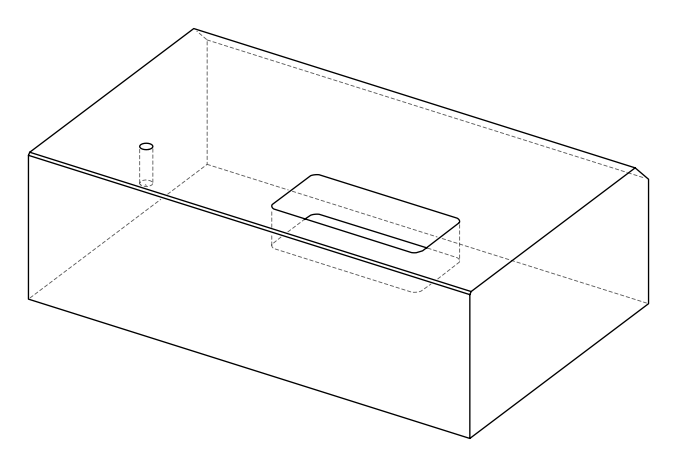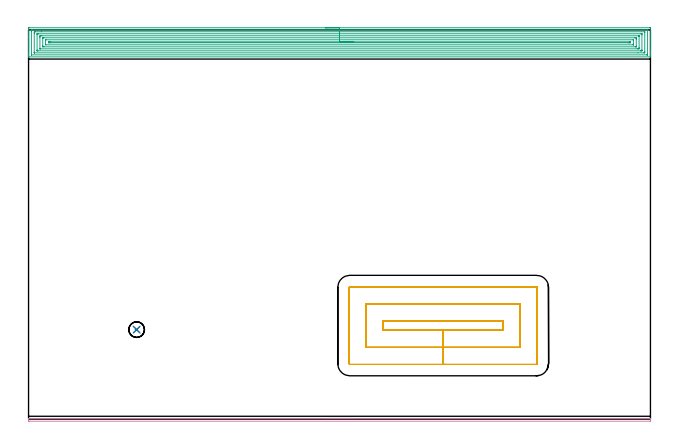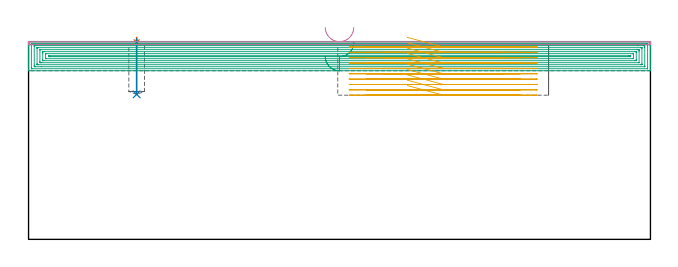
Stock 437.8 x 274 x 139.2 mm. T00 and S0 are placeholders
(PLAN: 5 operations, 3 tool changes, 50.4 min)
(1 SPOT_DRILL | STEP1POCKET | NXT0321_9005460120000 | 0.03 min | 1 mm3)
(2 DRILL_BLIND_HOLE_INTO_CENTER | STEP1POCKET | NXT0301_081 | 0.16 min | 3381 mm3)
(3 AREA_MILL | FG_CHAMFER_SURFACE | UGT0205_001 | 28.26 min | 91984 mm3)
(4 AREA_MILL_1 | FG_CHAMFER_SURFACE_1 | UGT0205_001 | 3.65 min | 882 mm3)
(5 MILL_RECTANGULAR_POCKET | POCKET_RECTANGULAR_STRAIGHT | NXT0201_012 | Follow Part, ap 4, ae 75% | 18.26 min | 393233 mm3)
(TOOL NXT0321_9005460120000 | NC Spot Drill, 142deg, 12mm, Carbide, Uncoated | D12 PA142 FL30 Z2)
(TOOL NXT0301_081 | Carbide Drill 11mm [860.1-1100-033A1-MM 2214] | D11 PA140 FL55 Z2)
(TOOL UGT0205_001 | Chamfer Mill 20 x 3 x 45 deg. | D20 FL50 Z2)
(TOOL NXT0201_012 | ENDMILL 16mm [2P460-1600-NA 1630] | D16 FL38 Z6)
(OP 1 SPOT_DRILL)
G17 G21 G94 G90
T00 M6
G54
G17 G0 G90 X76.1 Y63. S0 M3
G43 Z149.2 H0
G94 G81 G98 Z138.727 F250. R142.2
G80
M5
M2
(OP 2 DRILL_BLIND_HOLE_INTO_CENTER)
G17 G21 G94 G90
T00 M6
G54
G17 G0 G90 X76.1 Y63. S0 M3
G43 Z149.2 H1
G94 G81 G98 Z102.1 F250. R141.2
G80
M5
M2
(OP 3 AREA_MILL)
G17 G21 G94 G90
T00 M6
G54
G17 G0 G90 X208.9 Y275.5 S1061 M3
G43 Z149.2 H0
Z128.7
G94 G1 X208.938 Z127.828 F250.
X209.052 Z126.964
X209.241 Z126.112
X209.503 Z125.28
X209.837 Z124.474
X210.24 Z123.7
X210.708 Z122.964
X211.24 Z122.272
X211.829 Z121.629
X212.472 Z121.04
X213.164 Z120.509
X213.9 Z120.04
X214.674 Z119.637
X215.48 Z119.303
X216.312 Z119.041
X217.163 Z118.852
X218.028 Z118.738
X218.9 Z118.7
X437.19
X437.573 Y275.496 Z118.702
X437.79 Y275.492 Z118.706
X437.8 Y275.271 Z118.926
Y258.771 Z135.424
Y258.166 Z136.029
Y257.605 Z136.592
Y257.28 Z136.916
Y256.72 Z137.477
Y256.394 Z137.801
Y255.373 Z138.826
X437.792 Y255.023 Z139.168
X437.79 Y255.003 Z139.188
X437.636 Y255. Z139.2
X0.164
X0.01 Y255.003 Z139.188
X0.008 Y255.023 Z139.168
X0. Y255.374 Z138.826
Y255.744 Z138.455
Y256.394 Z137.801
Y257.605 Z136.592
Y258.166 Z136.029
Y268.955 Z125.242
Y274.711 Z119.486
X0.003 Y274.991 Z119.206
X0.008 Y275.492 Z118.706
X0.103 Y275.495 Z118.703
X0.61 Y275.5 Z118.7
X218.9
Y274.086 Z120.114
X435.626 Y274.085 Z120.115
X435.726 Y274.083 Z120.117
X435.775 Y274.08 Z120.12
X435.79 Y274.077 Z120.123
X435.792 Y274.061 Z120.139
X435.796 Y273.956 Z120.244
X435.8 Y273.713 Z120.487
X435.799 Y257.28 Z136.92
X435.797 Y256.89 Z137.31
X435.79 Y256.495 Z137.705
X435.777 Y256.421 Z137.779
X435.731 Y256.419 Z137.781
X435.622 Y256.416 Z137.784
X435.404 Y256.414 Z137.786
X435.384
X2.174 Y256.415 Z137.785
X2.074 Y256.417 Z137.783
X2.025 Y256.42 Z137.78
X2.01 Y256.423 Z137.777
X2.008 Y256.439 Z137.761
X2.004 Y256.544 Z137.656
X2. Y256.787 Z137.413
X2.001 Y273.22 Z120.98
X2.002 Y273.61 Z120.59
X2.01 Y274.005 Z120.195
X2.023 Y274.079 Z120.121
X2.069 Y274.081 Z120.119
X2.178 Y274.084 Z120.116
X2.396 Y274.086 Z120.114
X2.416
X218.9
Y272.672 Z121.528
X433.618 Y272.671 Z121.529
X433.732 Y272.669 Z121.531
X433.772 Y272.667 Z121.533
X433.787 Y272.666 Z121.534
X433.79 Y272.634 Z121.566
X433.796 Y272.514 Z121.686
X433.799 Y272.334 Z121.866
X433.8 Y272.154 Z122.046
Y258.871 Z135.329
X433.796 Y258.166 Z136.034
X433.793 Y257.992 Z136.208
X433.779 Y257.835 Z136.365
X433.618 Y257.834 Z136.366
X433.064 Y257.83 Z136.37
X429.017 Y257.828 Z136.372
X4.182 Y257.829 Z136.371
X4.068 Y257.831 Z136.369
X4.028 Y257.833 Z136.367
X4.013 Y257.834 Z136.366
X4.01 Y257.866 Z136.334
X4.004 Y257.986 Z136.214
X4.001 Y258.166 Z136.034
X4. Y258.345 Z135.855
Y271.629 Z122.571
X4.003 Y272.334 Z121.866
X4.007 Y272.508 Z121.692
X4.021 Y272.664 Z121.536
X4.182 Y272.666 Z121.534
X4.736 Y272.67 Z121.53
X8.96 Y272.672 Z121.528
X218.9
Y271.257 Z122.943
X431.134
X431.698 Y271.252 Z122.948
X431.759 Y271.25 Z122.95
X431.79 Y271.245 Z122.955
X431.792 Y271.2 Z123.
X431.796 Y270.999 Z123.201
X431.8 Y270.596 Z123.604
Y259.937 Z134.263
X431.796 Y259.51 Z134.69
X431.792 Y259.297 Z134.903
X431.79 Y259.25 Z134.95
X431.739 Y259.248 Z134.952
X431.637 Y259.245 Z134.955
X430.94 Y259.243 Z134.957
X430.747
X6.666
X6.102 Y259.248 Z134.952
X6.041 Y259.25 Z134.95
X6.01 Y259.255 Z134.945
X6.008 Y259.3 Z134.9
X6.004 Y259.501 Z134.699
X6. Y259.904 Z134.296
Y270.563 Z123.637
X6.004 Y270.99 Z123.21
X6.008 Y271.203 Z122.997
X6.01 Y271.25 Z122.95
X6.061 Y271.252 Z122.948
X6.163 Y271.255 Z122.945
X6.86 Y271.257 Z122.943
X7.053
X218.9
Y269.843 Z124.357
X429.321
X429.654 Y269.84 Z124.36
X429.749 Y269.837 Z124.363
X429.791 Y269.834 Z124.366
X429.793 Y269.825 Z124.375
X429.797 Y269.769 Z124.431
X429.799 Y269.678 Z124.522
X429.8 Y261.708 Z132.492
X429.798 Y261.069 Z133.131
X429.794 Y260.822 Z133.378
X429.79 Y260.669 Z133.531
X429.488 Y260.661 Z133.539
X429.32 Y260.658 Z133.542
X429.154 Y260.657 Z133.543
X428.428
X8.479
X8.146 Y260.66 Z133.54
X8.051 Y260.663 Z133.537
X8.009 Y260.666 Z133.534
X8.007 Y260.675 Z133.525
X8.003 Y260.731 Z133.469
X8.001 Y260.822 Z133.378
X8. Y268.792 Z125.408
X8.001 Y269.431 Z124.769
X8.006 Y269.678 Z124.522
X8.01 Y269.831 Z124.369
X8.312 Y269.839 Z124.361
X8.48 Y269.842 Z124.358
X8.646 Y269.843 Z124.357
X9.372
X218.9
Y268.429 Z125.771
X426.843 Y268.428 Z125.772
X427.369 Y268.426 Z125.774
X427.742 Y268.422 Z125.778
X427.79 Y268.416 Z125.784
X427.796 Y268.369 Z125.831
X427.799 Y267.907 Z126.293
X427.8 Y267.479 Z126.721
X427.799 Y262.593 Z131.607
X427.797 Y262.168 Z132.032
X427.792 Y262.105 Z132.095
X427.787 Y262.078 Z132.122
X427.763 Y262.076 Z132.124
X427.632 Y262.074 Z132.126
X427.369 Y262.072 Z132.128
X427.002 Y262.071 Z132.129
X10.957 Y262.072 Z132.128
X10.431 Y262.074 Z132.126
X10.058 Y262.078 Z132.122
X10.01 Y262.083 Z132.117
X10.004 Y262.131 Z132.069
X10.001 Y262.593 Z131.607
X10. Y263.021 Z131.179
X10.001 Y267.907 Z126.293
X10.003 Y268.332 Z125.868
X10.008 Y268.395 Z125.805
X10.013 Y268.422 Z125.778
X10.037 Y268.424 Z125.776
X10.168 Y268.426 Z125.774
X10.431 Y268.428 Z125.772
X10.797 Y268.429 Z125.771
X218.9
Y267.015 Z127.185
X425.59
X425.79 Y267.008 Z127.192
X425.798 Y266.945 Z127.255
X425.799 Y266.925 Z127.275
X425.8 Y264.15 Z130.05
X425.797 Y263.935 Z130.265
X425.79 Y263.506 Z130.694
X425.783 Y263.491 Z130.709
X425.776 Y263.489 Z130.711
X425.749 Y263.486 Z130.714
X425.694 Y263.485 Z130.715
X425.583
X12.21
X12.01 Y263.492 Z130.708
X12.002 Y263.555 Z130.645
X12.001 Y263.575 Z130.625
X12. Y266.35 Z127.85
X12.003 Y266.565 Z127.635
X12.01 Y266.994 Z127.206
X12.017 Y267.009 Z127.191
X12.024 Y267.011 Z127.189
X12.051 Y267.014 Z127.186
X12.106 Y267.015 Z127.185
X12.217
X218.9
Y265.6 Z128.6
X422.905
X423.447 Y265.598 Z128.602
X423.798 Y265.593 Z128.607
X423.8 Y265.25 Z128.95
X423.798 Y264.907 Z129.293
X423.256 Y264.901 Z129.299
X422.905 Y264.9 Z129.3
X422.365
X14.895
X14.353 Y264.902 Z129.298
X14.002 Y264.907 Z129.293
X14. Y265.25 Z128.95
X14.002 Y265.593 Z128.607
X14.544 Y265.599 Z128.601
X14.895 Y265.6 Z128.6
X15.435
X218.9
X219.772 Z128.638
X220.636 Z128.751
X221.488 Z128.94
X222.32 Z129.203
X223.126 Z129.536
X223.9 Z129.939
X224.636 Z130.408
X225.328 Z130.939
X225.971 Z131.528
X226.56 Z132.172
X227.091 Z132.864
X227.56 Z133.6
X227.963 Z134.373
X228.297 Z135.179
X228.559 Z136.011
X228.748 Z136.863
X228.862 Z137.728
X228.9 Z138.6
G0 Z149.2
M5
M2
(OP 4 AREA_MILL_1)
G17 G21 G94 G90
T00 M6
G54
G17 G0 G90 X208.9 Y0.5 S1061 M3
G43 Z149.2 H0
G94 G1 X208.938 Z148.328 F250.
X209.052 Z147.463
X209.241 Z146.612
X209.503 Z145.78
X209.837 Z144.974
X210.24 Z144.2
X210.709 Z143.464
X211.24 Z142.772
X211.829 Z142.129
X212.472 Z141.54
X213.164 Z141.008
X213.9 Z140.54
X214.674 Z140.137
X215.48 Z139.803
X216.312 Z139.541
X217.164 Z139.352
X218.028 Z139.238
X218.9 Z139.2
X437.636
X437.79 Y0.497 Z139.188
X437.794 Y0.461 Z139.152
X437.8 Y0.092 Z138.791
Y-0.292 Z138.408
Y-0.944 Z137.751
Y-1.27 Z137.426
X437.798 Y-1.491 Z137.205
X437.636 Y-1.5 Z137.2
X0.443 Y-1.499 Z137.201
X0.164 Y-1.496 Z137.204
X0.002 Y-1.491 Z137.205
X0. Y-1.27 Z137.426
Y-0.944 Z137.751
Y-0.292 Z138.408
Y0.092 Z138.792
X0.006 Y0.461 Z139.152
X0.01 Y0.497 Z139.188
X0.164 Y0.5 Z139.2
X218.9
X219.772 Z139.238
X220.637 Z139.352
X221.488 Z139.541
X222.32 Z139.803
X223.126 Z140.137
X223.9 Z140.54
X224.636 Z141.008
X225.328 Z141.54
X225.971 Z142.129
X226.56 Z142.772
X227.092 Z143.464
X227.56 Z144.2
X227.963 Z144.974
X228.297 Z145.78
X228.559 Z146.612
X228.748 Z147.463
X228.862 Z148.328
X228.9 Z149.2
M5
M2
(OP 5 MILL_RECTANGULAR_POCKET)
G17 G21 G94 G90
T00 M6
G54
G17 G0 G90 X266.634 Y62.5 S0 M3
G43 Z149.2 H1
Z142.2
G94 G1 X291.9 Z135.43 F250.
X334.1 F500.
Y69.2
X249.7
Y62.5
X291.9
Y50.5
X346.1
Y81.2
X237.7
Y50.5
X291.9
Y38.5
X357.5
G3 X358.1 Y39.1 R0.6
G1 Y92.6
G3 X357.5 Y93.2 R0.6
G1 X226.3
G3 X225.7 Y92.6 R0.6
G1 Y39.1
G3 X226.3 Y38.5 R0.6
G1 X291.9
X292.9
G0 X266.634 Y62.5 Z138.43
G1 X291.9 Z131.66 F250.
X334.1 F500.
Y69.2
X249.7
Y62.5
X291.9
Y50.5
X346.1
Y81.2
X237.7
Y50.5
X291.9
Y38.5
X357.5
G3 X358.1 Y39.1 R0.6
G1 Y92.6
G3 X357.5 Y93.2 R0.6
G1 X226.3
G3 X225.7 Y92.6 R0.6
G1 Y39.1
G3 X226.3 Y38.5 R0.6
G1 X291.9
X292.9
G0 X266.634 Y62.5 Z134.66
G1 X291.9 Z127.89 F250.
X334.1 F500.
Y69.2
X249.7
Y62.5
X291.9
Y50.5
X346.1
Y81.2
X237.7
Y50.5
X291.9
Y38.5
X357.5
G3 X358.1 Y39.1 R0.6
G1 Y92.6
G3 X357.5 Y93.2 R0.6
G1 X226.3
G3 X225.7 Y92.6 R0.6
G1 Y39.1
G3 X226.3 Y38.5 R0.6
G1 X291.9
X292.9
G0 X266.634 Y62.5 Z130.89
G1 X291.9 Z124.12 F250.
X334.1 F500.
Y69.2
X249.7
Y62.5
X291.9
Y50.5
X346.1
Y81.2
X237.7
Y50.5
X291.9
Y38.5
X357.5
G3 X358.1 Y39.1 R0.6
G1 Y92.6
G3 X357.5 Y93.2 R0.6
G1 X226.3
G3 X225.7 Y92.6 R0.6
G1 Y39.1
G3 X226.3 Y38.5 R0.6
G1 X291.9
X292.9
G0 X266.634 Y62.5 Z127.12
G1 X291.9 Z120.35 F250.
X334.1 F500.
Y69.2
X249.7
Y62.5
X291.9
Y50.5
X346.1
Y81.2
X237.7
Y50.5
X291.9
Y38.5
X357.5
G3 X358.1 Y39.1 R0.6
G1 Y92.6
G3 X357.5 Y93.2 R0.6
G1 X226.3
G3 X225.7 Y92.6 R0.6
G1 Y39.1
G3 X226.3 Y38.5 R0.6
G1 X291.9
X292.9
G0 X266.634 Y62.5 Z123.35
G1 X291.9 Z116.58 F250.
X334.1 F500.
Y69.2
X249.7
Y62.5
X291.9
Y50.5
X346.1
Y81.2
X237.7
Y50.5
X291.9
Y38.5
X357.5
G3 X358.1 Y39.1 R0.6
G1 Y92.6
G3 X357.5 Y93.2 R0.6
G1 X226.3
G3 X225.7 Y92.6 R0.6
G1 Y39.1
G3 X226.3 Y38.5 R0.6
G1 X291.9
X292.9
G0 X266.634 Y62.5 Z119.58
G1 X291.9 Z112.81 F250.
X334.1 F500.
Y69.2
X249.7
Y62.5
X291.9
Y50.5
X346.1
Y81.2
X237.7
Y50.5
X291.9
Y38.5
X357.5
G3 X358.1 Y39.1 R0.6
G1 Y92.6
G3 X357.5 Y93.2 R0.6
G1 X226.3
G3 X225.7 Y92.6 R0.6
G1 Y39.1
G3 X226.3 Y38.5 R0.6
G1 X291.9
X292.9
G0 X266.634 Y62.5 Z115.81
G1 X291.9 Z109.04 F250.
X334.1 F500.
Y69.2
X249.7
Y62.5
X291.9
Y50.5
X346.1
Y81.2
X237.7
Y50.5
X291.9
Y38.5
X357.5
G3 X358.1 Y39.1 R0.6
G1 Y92.6
G3 X357.5 Y93.2 R0.6
G1 X226.3
G3 X225.7 Y92.6 R0.6
G1 Y39.1
G3 X226.3 Y38.5 R0.6
G1 X291.9
X292.9
G0 X266.634 Y62.5 Z112.04
G1 X291.9 Z105.27 F250.
X334.1 F500.
Y69.2
X249.7
Y62.5
X291.9
Y50.5
X346.1
Y81.2
X237.7
Y50.5
X291.9
Y38.5
X357.5
G3 X358.1 Y39.1 R0.6
G1 Y92.6
G3 X357.5 Y93.2 R0.6
G1 X226.3
G3 X225.7 Y92.6 R0.6
G1 Y39.1
G3 X226.3 Y38.5 R0.6
G1 X291.9
X292.9
G0 X266.634 Y62.5 Z108.27
G1 X291.9 Z101.5 F250.
X334.1 F500.
Y69.2
X249.7
Y62.5
X291.9
Y50.5
X346.1
Y81.2
X237.7
Y50.5
X291.9
Y38.5
X357.5
G3 X358.1 Y39.1 R0.6
G1 Y92.6
G3 X357.5 Y93.2 R0.6
G1 X226.3
G3 X225.7 Y92.6 R0.6
G1 Y39.1
G3 X226.3 Y38.5 R0.6
G1 X291.9
X292.9
G0 Z149.2
M5
M2
